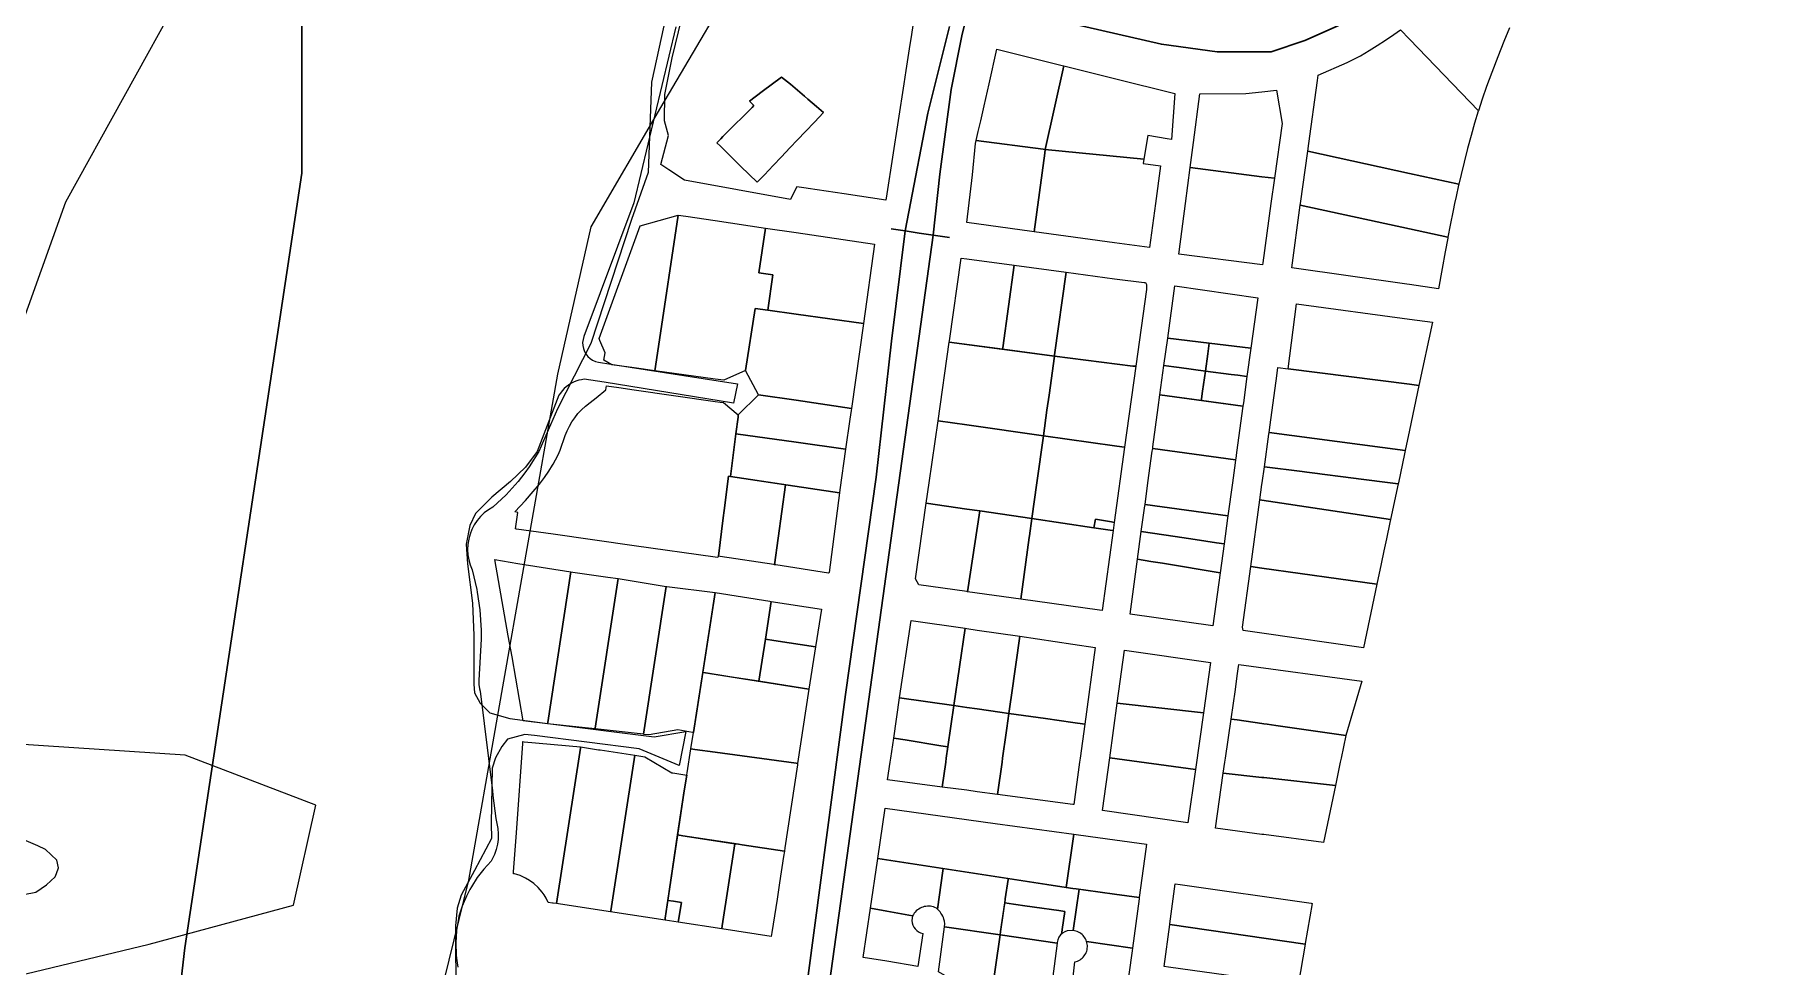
# Model space of a CAD drawing. Header units: metres. Extents: x 3 to 1027712, y 40 to 4430649.
# Drawn here: x 509599 to 510221, y 4408420 to 4408756 of the extents above; entities that cross this region are included whole.
import ezdxf

# ---------------------------------------------------------------- set-up
doc = ezdxf.new("R2010")
doc.units = ezdxf.units.M
doc.header["$MEASUREMENT"] = 0
doc.layers.add('A.ES.SDGC.CP.07003.cadastralparcel — CadastralParcel', color=1, linetype='Continuous')
doc.layers.add('Carreteras_5_km', color=2, linetype='Continuous', lineweight=30)
doc.layers.add('Cauces_artificiales_5_km', color=141, linetype='Continuous', lineweight=30)
doc.layers.add('Habitats_5_km', color=7, linetype='Continuous', lineweight=9, true_color=0xbefad2)
doc.layers.add('Lagunas_5_km', color=7, linetype='Continuous', lineweight=9, true_color=0xbff2e1)

msp = doc.modelspace()

# ---------------------------------------------------------------- linework, layer by layer
at = {"layer": 'A.ES.SDGC.CP.07003.cadastralparcel — CadastralParcel', "color": 7, "linetype": 'Continuous', "flags": 128}
for points in [[(509825.66, 4408758.67), (509821.25, 4408738.49), (509820.07, 4408705.9), (509814.02, 4408688.99), (509813.91, 4408688.68), (509799.43, 4408644.42), (509787.42, 4408620.88), (509780.7, 4408605.51), (509777.22, 4408599.99), (509775.65, 4408597.82), (509773.27, 4408594.8), (509768.89, 4408589.98), (509764.12, 4408585.57), (509762.54, 4408584.59), (509761.06, 4408583.44), (509759.72, 4408582.15), (509758.53, 4408580.71), (509757.49, 4408579.16), (509756.63, 4408577.51), (509755.95, 4408575.77), (509755.71, 4408575), (509755.46, 4408573.97), (509755.16, 4408572.13), (509755.07, 4408570.26), (509755.17, 4408568.4), (509755.47, 4408566.56), (509755.97, 4408564.76), (509756.66, 4408563.03), (509756.68, 4408562.99), (509758.39, 4408555.86), (509758.56, 4408554.97), (509759.48, 4408548.61), (509759.93, 4408541.29), (509759.92, 4408538.05), (509759.13, 4408523.29), (509759.14, 4408521.73), (509759.36, 4408520.17), (509759.57, 4408519.38), (509764.06, 4408483.52), (509764.12, 4408482.08), (509764.15, 4408481.78), (509765.24, 4408473.49), (509765.94, 4408469.93), (509766.1, 4408468.03), (509766.06, 4408466.12), (509766.05, 4408465.96), (509765.83, 4408464.23), (509765.39, 4408462.37), (509764.77, 4408460.57), (509763.96, 4408458.84), (509763.55, 4408458.12), (509760.92, 4408455.29), (509758.54, 4408452.23), (509756.44, 4408448.98), (509755.83, 4408447.91), (509754.63, 4408445.56), (509753.13, 4408441.99), (509751.94, 4408438.31), (509751.75, 4408437.57), (509751.11, 4408433.19), (509750.86, 4408428.78), (509751, 4408424.35), (509751.18, 4408422.47), (509751.52, 4408419.96)], [(509915.47, 4408759.72), (509914.71, 4408754.8), (509914.27, 4408751.93), (509912.84, 4408742.67), (509912.08, 4408737.79), (509905.96, 4408698.29), (509905.6, 4408695.97), (509890.65, 4408698.22), (509877.7, 4408700.17), (509876.97, 4408700.28), (509873.53, 4408700.8), (509872.53, 4408698.74), (509871.34, 4408696.27), (509833.17, 4408703.12), (509827.47, 4408706.95), (509824.61, 4408708.87), (509827.39, 4408719.24), (509825.95, 4408724.53), (509826.06, 4408733.95), (509828.74, 4408747.14), (509832.2, 4408761.49)], [(510130.06, 4408758.03), (510128.03, 4408753.06), (510125.83, 4408747.49), (510123.68, 4408741.9), (510121.81, 4408736.86), (510120.2, 4408732.29), (510118.85, 4408728.13), (510094.08, 4408753.85), (510090.79, 4408757.27)], [(509972.85, 4408415.46), (509973.67, 4408421.91), (509974.15, 4408422.04), (509974.63, 4408422.21), (509975.08, 4408422.43), (509975.52, 4408422.68), (509975.93, 4408422.97), (509976.31, 4408423.29), (509976.66, 4408423.65), (509976.98, 4408424.04), (509977.27, 4408424.45), (509977.52, 4408424.89), (509977.73, 4408425.35), (509977.89, 4408425.82), (509978.02, 4408426.31), (509978.1, 4408426.8), (509978.14, 4408427.3), (509978.14, 4408427.8), (509978.14, 4408427.8), (509978.09, 4408428.3), (509977.99, 4408428.8), (509977.86, 4408429.28), (509994.33, 4408426.87), (509994.2, 4408425.85), (509992, 4408409.7)]]:
    msp.add_lwpolyline(points, dxfattribs=at)
for points in [[(510060.94, 4408739.08), (510061.19, 4408740.91), (510071.6, 4408745.46), (510076.42, 4408747.92), (510079.59, 4408749.79), (510082.43, 4408751.6), (510085.42, 4408753.59), (510088.41, 4408755.62), (510090.79, 4408757.27), (510094.08, 4408753.85), (510118.85, 4408728.13), (510118.8, 4408727.98), (510117.5, 4408723.7), (510116.22, 4408719.23), (510114.95, 4408714.54), (510113.71, 4408709.69), (510112.62, 4408705.19), (510111.81, 4408701.73), (510094.08, 4408705.6), (510057.44, 4408713.6), (510057.82, 4408716.4), (510058.65, 4408722.44), (510059.97, 4408732.04), (510060.94, 4408739.08)], [(509969.06, 4408744.45), (509969.68, 4408744.29), (509962.98, 4408714.23), (509962.23, 4408714.3), (509938.13, 4408717.47), (509938.84, 4408720.69), (509939.74, 4408724.57), (509940.98, 4408729.94), (509942.76, 4408737.86), (509945.5, 4408750.34), (509969.06, 4408744.45)], [(509868.01, 4408740.27), (509861.06, 4408735.02), (509856.57, 4408731.59), (509858.1, 4408730.01), (509857.46, 4408729.37), (509847.81, 4408719.69), (509846.96, 4408718.84), (509846.17, 4408718.05), (509844.75, 4408716.63), (509846.07, 4408715.35), (509846.55, 4408714.88), (509847.63, 4408713.82), (509853.46, 4408708.13), (509859.33, 4408702.41), (509861.87, 4408705.08), (509865.03, 4408708.41), (509868.08, 4408711.62), (509871.09, 4408714.78), (509873.8, 4408717.63), (509876.73, 4408720.71), (509879.91, 4408724.06), (509883.16, 4408727.5), (509880.7, 4408729.62), (509877.58, 4408732.31), (509876.28, 4408733.43), (509871.33, 4408737.7), (509868.01, 4408740.27)], [(509868.01, 4408740.27), (509871.33, 4408737.7), (509876.28, 4408733.43), (509877.58, 4408732.31), (509880.7, 4408729.62), (509883.16, 4408727.5), (509879.91, 4408724.06), (509876.73, 4408720.71), (509873.8, 4408717.63), (509871.09, 4408714.78), (509868.08, 4408711.62), (509865.03, 4408708.41), (509861.87, 4408705.08), (509859.33, 4408702.41), (509853.46, 4408708.13), (509847.63, 4408713.82), (509846.55, 4408714.88), (509846.07, 4408715.35), (509844.75, 4408716.63), (509846.17, 4408718.05), (509846.96, 4408718.84), (509847.81, 4408719.69), (509857.46, 4408729.37), (509858.1, 4408730.01), (509856.57, 4408731.59), (509861.06, 4408735.02), (509868.01, 4408740.27)], [(509969.68, 4408744.29), (509987.88, 4408739.75), (510009.65, 4408734.31), (510008.43, 4408717.85), (510006.91, 4408718.06), (509999.9, 4408719.23), (509998.5, 4408710.78), (509962.98, 4408714.23), (509969.68, 4408744.29)], [(510016.31, 4408716.76), (510018.57, 4408734.19), (510035.19, 4408734.32), (510040.98, 4408734.99), (510046.15, 4408735.58), (510048.19, 4408723.55), (510045.45, 4408703.86), (510040.98, 4408704.42), (510015.13, 4408707.69), (510016.31, 4408716.76)], [(509938.13, 4408717.47), (509962.23, 4408714.3), (509962.98, 4408714.23), (509962.8, 4408712.88), (509958.95, 4408684.58), (509958.12, 4408684.7), (509934.78, 4408687.89), (509936.73, 4408705.09), (509937.91, 4408716.38), (509938.13, 4408717.47)], [(509962.98, 4408714.23), (509998.5, 4408710.78), (509998.24, 4408709.23), (510004.49, 4408708.29), (510002.66, 4408694.78), (510000.5, 4408678.91), (509987.88, 4408680.63), (509958.95, 4408684.58), (509962.8, 4408712.88), (509962.98, 4408714.23)], [(510057.44, 4408713.6), (510094.08, 4408705.6), (510111.81, 4408701.73), (510111.72, 4408701.34), (510110.83, 4408697.27), (510110.31, 4408694.78), (510109.78, 4408692.23), (510108.73, 4408686.98), (510107.92, 4408682.7), (510094.08, 4408685.68), (510054.76, 4408694.13), (510054.85, 4408694.78), (510057.44, 4408713.6)], [(510011.19, 4408677.38), (510013.45, 4408694.78), (510015.13, 4408707.69), (510040.98, 4408704.42), (510045.45, 4408703.86), (510044.19, 4408694.78), (510041.23, 4408673.45), (510041.12, 4408672.67), (510011.08, 4408676.57), (510011.19, 4408677.38)], [(509802.71, 4408645.46), (509802.37, 4408646.26), (509817.23, 4408686.71), (509830.86, 4408690.6), (509823.79, 4408643.29), (509822.49, 4408634.62), (509815.03, 4408635.65), (509807.03, 4408636.75), (509804.1, 4408638.41), (509804.56, 4408641.07), (509802.71, 4408645.46)], [(509830.86, 4408690.6), (509833.67, 4408690.19), (509844.19, 4408688.63), (509862.31, 4408685.95), (509859.92, 4408669.86), (509864.97, 4408669.11), (509863.08, 4408656.36), (509858.61, 4408656.98), (509855.06, 4408634.7), (509847.26, 4408631.2), (509844.19, 4408631.62), (509822.49, 4408634.62), (509823.79, 4408643.29), (509830.86, 4408690.6)], [(510054.76, 4408694.13), (510094.08, 4408685.68), (510107.92, 4408682.7), (510107.84, 4408682.3), (510106.92, 4408677.41), (510105.77, 4408671.36), (510104.55, 4408664.1), (510094.08, 4408665.59), (510093.13, 4408665.73), (510051.67, 4408671.65), (510054.76, 4408694.13)], [(509863.08, 4408656.36), (509864.97, 4408669.11), (509859.92, 4408669.86), (509862.31, 4408685.95), (509873.35, 4408684.32), (509901.54, 4408680.15), (509897.51, 4408651.6), (509873.35, 4408654.94), (509863.08, 4408656.36)], [(509928.5, 4408645.42), (509932.75, 4408675.1), (509934.78, 4408674.83), (509951.77, 4408672.56), (509947.72, 4408642.82), (509947.59, 4408642.32), (509928.42, 4408644.86), (509928.5, 4408645.42)], [(509947.72, 4408642.82), (509951.77, 4408672.56), (509970.48, 4408670.06), (509966.35, 4408640.31), (509966.28, 4408639.85), (509947.59, 4408642.32), (509947.72, 4408642.82)], [(509966.35, 4408640.31), (509970.48, 4408670.06), (509987.88, 4408667.73), (509998.55, 4408666.3), (509999.09, 4408666.3), (509999.46, 4408665.68), (509999.39, 4408663.84), (509995.58, 4408636.27), (509994.44, 4408636.23), (509966.28, 4408639.85), (509966.35, 4408640.31)], [(510007.06, 4408646.33), (510009.63, 4408665.1), (510039.47, 4408660.88), (510036.98, 4408642.71), (510021.99, 4408644.52), (510007.06, 4408646.33)], [(510050.37, 4408635.3), (510053.42, 4408658.71), (510094.08, 4408653.19), (510102.32, 4408652.07), (510097.49, 4408629.29), (510094.08, 4408629.72), (510050.37, 4408635.3)], [(509863.08, 4408656.36), (509873.35, 4408654.94), (509897.51, 4408651.6), (509893.2, 4408621.07), (509873.35, 4408623.98), (509859.76, 4408625.98), (509855.06, 4408634.7), (509858.61, 4408656.98), (509863.08, 4408656.36)], [(510007.06, 4408646.33), (510021.99, 4408644.52), (510021.47, 4408640.74), (510020.61, 4408634.49), (510011.23, 4408635.72), (510009.23, 4408635.98), (510005.71, 4408636.45), (510007.06, 4408646.33)], [(509966.28, 4408639.85), (509964.34, 4408625.86), (509963.58, 4408620.41), (509962.3, 4408611.21), (509934.78, 4408615.11), (509924.38, 4408616.58), (509928.42, 4408644.86), (509966.28, 4408639.85)], [(509994.44, 4408636.23), (509995.58, 4408636.27), (509991.55, 4408607.09), (509990.48, 4408607.22), (509987.88, 4408607.59), (509962.3, 4408611.21), (509963.58, 4408620.41), (509964.34, 4408625.86), (509966.28, 4408639.85), (509994.44, 4408636.23)], [(510036.98, 4408642.71), (510035.58, 4408632.53), (510032.3, 4408632.96), (510029.85, 4408633.28), (510020.61, 4408634.49), (510021.47, 4408640.74), (510021.99, 4408644.52), (510036.98, 4408642.71)], [(510004.27, 4408625.94), (510005.71, 4408636.45), (510009.23, 4408635.98), (510011.23, 4408635.72), (510020.61, 4408634.49), (510019.62, 4408627.26), (510019.24, 4408624.48), (510019.17, 4408623.9), (510004.27, 4408625.94)], [(510019.24, 4408624.48), (510019.62, 4408627.26), (510020.61, 4408634.49), (510029.85, 4408633.28), (510032.3, 4408632.96), (510035.58, 4408632.53), (510034.28, 4408623.01), (510034.12, 4408621.87), (510019.17, 4408623.9), (510019.24, 4408624.48)], [(510092.53, 4408605.93), (510043.52, 4408612.41), (510043.9, 4408615.18), (510046.28, 4408632.75), (510046.69, 4408635.78), (510050.37, 4408635.3), (510094.08, 4408629.72), (510097.49, 4408629.29), (510094.08, 4408613.18), (510092.53, 4408605.93)], [(509852.5, 4408618.71), (509852.4, 4408617.95), (509851.63, 4408611.93), (509849.65, 4408596.52), (509848.99, 4408596.62), (509848.88, 4408595.79), (509848.39, 4408591.92), (509847.41, 4408584.3), (509847.08, 4408581.71), (509845.32, 4408567.93), (509845.15, 4408567.39), (509844.19, 4408567.53), (509815.03, 4408571.66), (509785.87, 4408575.8), (509775.33, 4408577.29), (509772.69, 4408577.66), (509772.35, 4408577.71), (509773.15, 4408583.64), (509772.08, 4408583.82), (509775.86, 4408587.93), (509778.71, 4408591.13), (509780.95, 4408593.83), (509782.77, 4408596.24), (509784.32, 4408598.5), (509785.65, 4408600.61), (509785.87, 4408600.99), (509786.76, 4408602.55), (509787.65, 4408604.36), (509788.36, 4408606.09), (509788.96, 4408607.8), (509789.54, 4408609.54), (509790.17, 4408611.29), (509790.91, 4408613.02), (509791.74, 4408614.67), (509792.64, 4408616.21), (509793.27, 4408617.15), (509793.64, 4408617.7), (509794.78, 4408619.19), (509796.05, 4408620.58), (509797.46, 4408621.84), (509799.14, 4408623.15), (509801.36, 4408624.89), (509804.83, 4408627.73), (509805.11, 4408629.2), (509809.54, 4408628.56), (509815.03, 4408627.77), (509844.19, 4408623.58), (509846, 4408623.32), (509847.17, 4408623.15), (509852.5, 4408618.71)], [(509859.76, 4408625.98), (509873.35, 4408623.98), (509893.2, 4408621.07), (509893.08, 4408620.25), (509892.64, 4408617.15), (509891.11, 4408606.39), (509873.35, 4408608.88), (509851.63, 4408611.93), (509852.4, 4408617.95), (509852.5, 4408618.71), (509859.76, 4408625.98)], [(510001.71, 4408607.17), (510003.65, 4408621.41), (510004.27, 4408625.94), (510034.12, 4408621.87), (510031.82, 4408605.15), (510031.54, 4408603.07), (510031.47, 4408602.58), (510001.64, 4408606.68), (510001.71, 4408607.17)], [(509924.38, 4408616.58), (509934.78, 4408615.11), (509962.3, 4408611.21), (509959.95, 4408594.29), (509958.16, 4408581.41), (509939.42, 4408584.15), (509934.78, 4408584.83), (509920.14, 4408586.98), (509921.19, 4408594.29), (509924.38, 4408616.58)], [(509851.63, 4408611.93), (509873.35, 4408608.88), (509891.11, 4408606.39), (509889.01, 4408591.7), (509888.89, 4408590.71), (509870.42, 4408593.45), (509849.65, 4408596.52), (509851.63, 4408611.93)], [(509990.48, 4408607.22), (509991.55, 4408607.09), (509987.81, 4408580.06), (509986.79, 4408580.23), (509981.03, 4408581.24), (509980.49, 4408578.14), (509958.16, 4408581.41), (509959.95, 4408594.29), (509962.3, 4408611.21), (509987.88, 4408607.59), (509990.48, 4408607.22)], [(510043.44, 4408611.76), (510043.52, 4408612.41), (510092.53, 4408605.93), (510092.28, 4408604.75), (510090.08, 4408594.29), (510089.99, 4408593.93), (510087.16, 4408594.29), (510076.64, 4408595.62), (510070.23, 4408596.43), (510062.61, 4408597.4), (510061, 4408597.6), (510057.17, 4408598.08), (510055.47, 4408598.3), (510041.85, 4408600.02), (510043.44, 4408611.76)], [(510028.71, 4408582.39), (509998.88, 4408586.47), (509999.95, 4408594.29), (510001.51, 4408605.71), (510001.64, 4408606.68), (510031.47, 4408602.58), (510031.33, 4408601.53), (510030.34, 4408594.29), (510028.71, 4408582.39)], [(509869.29, 4408593.62), (509869.45, 4408593.59), (509865.47, 4408564.82), (509865.29, 4408564.85), (509845.95, 4408567.83), (509845.32, 4408567.93), (509847.08, 4408581.71), (509847.41, 4408584.3), (509848.88, 4408595.79), (509848.99, 4408596.62), (509849.65, 4408596.52), (509868.91, 4408593.67), (509869.29, 4408593.62)], [(510055.47, 4408598.3), (510057.17, 4408598.08), (510061, 4408597.6), (510062.61, 4408597.4), (510070.23, 4408596.43), (510076.64, 4408595.62), (510087.16, 4408594.29), (510089.99, 4408593.93), (510087.28, 4408581.12), (510040.98, 4408588.01), (510040.23, 4408588.12), (510040.98, 4408593.66), (510041.07, 4408594.29), (510041.85, 4408600.02), (510055.47, 4408598.3)], [(509869.45, 4408593.59), (509870.42, 4408593.45), (509888.89, 4408590.71), (509885.18, 4408561.97), (509885.01, 4408561.81), (509866, 4408564.74), (509865.47, 4408564.82), (509869.45, 4408593.59)], [(509939.42, 4408584.15), (509935.04, 4408555.11), (509934.78, 4408555.15), (509917.52, 4408557.57), (509916.25, 4408559.78), (509920.14, 4408586.98), (509934.78, 4408584.83), (509939.42, 4408584.15)], [(509958.16, 4408581.41), (509957.3, 4408575.24), (509957.21, 4408574.6), (509954.13, 4408552.43), (509935.04, 4408555.11), (509939.42, 4408584.15), (509958.16, 4408581.41)], [(509998.81, 4408585.95), (509998.88, 4408586.47), (510028.71, 4408582.39), (510028.59, 4408581.51), (510027.33, 4408572.29), (510024.59, 4408572.7), (510016.97, 4408573.85), (510009.7, 4408574.94), (509997.55, 4408576.77), (509998.81, 4408585.95)], [(510040.23, 4408588.12), (510040.98, 4408588.01), (510087.28, 4408581.12), (510087.04, 4408579.97), (510085.79, 4408574.1), (510084.89, 4408569.79), (510083.89, 4408565.08), (510082.34, 4408557.77), (510040.98, 4408563.56), (510036.98, 4408564.12), (510040.23, 4408588.12)], [(509986.39, 4408577.27), (509987.41, 4408577.14), (509983.43, 4408548.31), (509982.45, 4408548.45), (509954.13, 4408552.43), (509957.21, 4408574.6), (509957.3, 4408575.24), (509958.16, 4408581.41), (509980.49, 4408578.14), (509986.39, 4408577.27)], [(509986.79, 4408580.23), (509987.81, 4408580.06), (509987.41, 4408577.14), (509986.39, 4408577.27), (509980.49, 4408578.14), (509981.03, 4408581.24), (509986.79, 4408580.23)], [(510009.7, 4408574.94), (510016.97, 4408573.85), (510024.59, 4408572.7), (510027.33, 4408572.29), (510025.9, 4408561.85), (510005.12, 4408565.32), (510000.98, 4408566.01), (509996.19, 4408566.81), (509997.55, 4408576.77), (510009.7, 4408574.94)], [(509773.09, 4408565.31), (509792.23, 4408562.23), (509783.91, 4408508.1), (509783.84, 4408507.61), (509775.07, 4408508.69), (509771.07, 4408531.64), (509769.71, 4408539.26), (509764.82, 4408566.65), (509773.09, 4408565.31)], [(509996.19, 4408566.81), (510000.98, 4408566.01), (510005.12, 4408565.32), (510025.9, 4408561.85), (510023.29, 4408542.85), (509993.48, 4408547.01), (509996.19, 4408566.81)], [(510082.34, 4408557.77), (510077.49, 4408534.93), (510040.98, 4408540.21), (510034.22, 4408541.19), (510034.02, 4408542.31), (510036.98, 4408564.12), (510040.98, 4408563.56), (510082.34, 4408557.77)], [(509783.91, 4408508.1), (509792.23, 4408562.23), (509792.96, 4408562.13), (509805.53, 4408560.38), (509809.27, 4408559.86), (509800.97, 4408505.97), (509800.94, 4408505.75), (509797.34, 4408506.14), (509783.84, 4408507.61), (509783.91, 4408508.1)], [(509800.97, 4408505.97), (509809.27, 4408559.86), (509826.51, 4408557), (509818.33, 4408503.81), (509815.03, 4408504.23), (509800.94, 4408505.75), (509800.97, 4408505.97)], [(509820.39, 4408503.56), (509818.6, 4408503.78), (509818.33, 4408503.81), (509826.51, 4408557), (509826.72, 4408556.97), (509844.19, 4408554.77), (509836.39, 4408504.4), (509836.05, 4408504.45), (509830.79, 4408505.42), (509820.39, 4408503.56)], [(509849.5, 4408524.53), (509839.93, 4408526.03), (509839.74, 4408526.06), (509844.19, 4408554.77), (509863.87, 4408551.69), (509864.37, 4408551.62), (509862.25, 4408538.04), (509859.88, 4408522.91), (509849.5, 4408524.53)], [(509880.27, 4408535.22), (509865.33, 4408537.56), (509862.25, 4408538.04), (509864.37, 4408551.62), (509882.4, 4408548.79), (509880.27, 4408535.22)], [(509910.56, 4408516.95), (509914.66, 4408544.79), (509934.18, 4408541.94), (509930.13, 4408514.15), (509910.56, 4408516.95)], [(509934.18, 4408541.94), (509934.78, 4408541.85), (509938.46, 4408541.31), (509953.88, 4408539.05), (509950.85, 4408517.86), (509950.39, 4408514.63), (509949.92, 4408511.32), (509946.65, 4408511.79), (509938.46, 4408512.96), (509934.78, 4408513.49), (509930.13, 4408514.15), (509934.18, 4408541.94)], [(509877.9, 4408520.09), (509859.88, 4408522.91), (509862.25, 4408538.04), (509865.33, 4408537.56), (509880.27, 4408535.22), (509877.9, 4408520.09)], [(509953.88, 4408539.05), (509972.85, 4408536.28), (509980.99, 4408535.09), (509977.2, 4408507.42), (509972.85, 4408508.04), (509963.03, 4408509.44), (509949.92, 4408511.32), (509950.39, 4408514.63), (509950.85, 4408517.86), (509953.88, 4408539.05)], [(510019.89, 4408511.52), (509988.89, 4408515.06), (509991.53, 4408534.11), (510022.46, 4408529.68), (510019.89, 4408511.52)], [(510032.58, 4408528.22), (510032.69, 4408528.89), (510076.92, 4408522.92), (510071.14, 4408503.36), (510045.96, 4408506.98), (510042.9, 4408507.42), (510041.62, 4408507.6), (510040.97, 4408507.69), (510032.06, 4408508.96), (510029.86, 4408509.27), (510030.69, 4408515.01), (510031.27, 4408519.07), (510032.21, 4408525.63), (510032.58, 4408528.22)], [(509836.39, 4408504.4), (509839.74, 4408526.06), (509839.93, 4408526.03), (509877.9, 4408520.09), (509873.85, 4408493.29), (509873.35, 4408493.36), (509844.19, 4408497.33), (509836.88, 4408498.32), (509835.44, 4408498.58), (509836.39, 4408504.4)], [(509910.56, 4408516.95), (509930.13, 4408514.15), (509927.97, 4408499.3), (509925.45, 4408499.71), (509912.5, 4408501.81), (509908.42, 4408502.47), (509910.56, 4408516.95)], [(510017, 4408491.11), (509986.17, 4408495.39), (509988.89, 4408515.06), (510019.89, 4408511.52), (510017, 4408491.11)], [(509930.13, 4408514.15), (509934.78, 4408513.49), (509938.46, 4408512.96), (509946.65, 4408511.79), (509949.92, 4408511.32), (509949.17, 4408506.04), (509948.92, 4408504.28), (509947.62, 4408495.18), (509947.42, 4408493.8), (509945.76, 4408482.19), (509938.46, 4408483.16), (509934.78, 4408483.65), (509925.86, 4408484.83), (509927.17, 4408493.8), (509927.37, 4408495.18), (509927.97, 4408499.3), (509930.13, 4408514.15)], [(509963.03, 4408509.44), (509972.85, 4408508.04), (509977.2, 4408507.42), (509975.52, 4408495.18), (509975.33, 4408493.8), (509973.24, 4408478.55), (509972.85, 4408478.6), (509945.76, 4408482.19), (509947.42, 4408493.8), (509947.62, 4408495.18), (509948.92, 4408504.28), (509949.17, 4408506.04), (509949.92, 4408511.32), (509963.03, 4408509.44)], [(510071.14, 4408503.36), (510069.43, 4408495.18), (510069.14, 4408493.8), (510067.39, 4408485.36), (510041.62, 4408488.23), (510040.97, 4408488.3), (510027.06, 4408489.86), (510027.63, 4408493.8), (510027.83, 4408495.18), (510029.86, 4408509.27), (510032.06, 4408508.96), (510040.97, 4408507.69), (510041.62, 4408507.6), (510042.9, 4408507.42), (510045.96, 4408506.98), (510071.14, 4408503.36)], [(509908.42, 4408502.47), (509912.5, 4408501.81), (509925.45, 4408499.71), (509927.97, 4408499.3), (509927.37, 4408495.18), (509927.17, 4408493.8), (509925.86, 4408484.83), (509906.21, 4408487.44), (509907.15, 4408493.8), (509907.35, 4408495.18), (509908.42, 4408502.47)], [(509774.95, 4408500.54), (509774.96, 4408501.16), (509775.37, 4408501.12), (509795.73, 4408499.25), (509795.66, 4408498.8), (509787.04, 4408442.9), (509785.87, 4408443.06), (509785.6, 4408443.1), (509784.12, 4408443.3), (509783.32, 4408444.85), (509782.6, 4408446.06), (509781.88, 4408447.02), (509780.46, 4408448.67), (509778.93, 4408450.08), (509777.35, 4408451.23), (509775.93, 4408452.06), (509773.98, 4408452.95), (509772.74, 4408453.38), (509771.92, 4408453.62), (509771.53, 4408453.62), (509771.6, 4408454.31), (509772.61, 4408468.29), (509774.95, 4408500.54)], [(509795.66, 4408498.8), (509795.73, 4408499.25), (509802.22, 4408498.25), (509802.74, 4408498.21), (509815.2, 4408496.25), (509806.57, 4408440.27), (509806.52, 4408439.92), (509788.45, 4408442.71), (509787.81, 4408442.8), (509787.04, 4408442.9), (509795.66, 4408498.8)], [(509833.92, 4408489.14), (509833.06, 4408483.45), (509826.13, 4408437.63), (509826.12, 4408436.9), (509806.52, 4408439.92), (509806.57, 4408440.27), (509815.2, 4408496.25), (509818.89, 4408495.68), (509828.63, 4408489.92), (509828.91, 4408489.88), (509833.92, 4408489.14)], [(509869.26, 4408462.91), (509869.09, 4408461.76), (509853.88, 4408464.06), (509852.54, 4408464.26), (509832.57, 4408467.27), (509830.67, 4408467.64), (509833.06, 4408483.45), (509834.04, 4408489.94), (509835.44, 4408498.58), (509836.88, 4408498.32), (509844.19, 4408497.33), (509873.35, 4408493.36), (509873.85, 4408493.29), (509873.77, 4408492.76), (509869.26, 4408462.91)], [(510017, 4408491.11), (510014.28, 4408471.9), (509983.53, 4408476.33), (509986.17, 4408495.39), (510017, 4408491.11)], [(510067.39, 4408485.36), (510063.12, 4408464.83), (510041.62, 4408467.71), (510040.97, 4408467.8), (510024.21, 4408470.05), (510027.06, 4408489.86), (510040.97, 4408488.3), (510041.62, 4408488.23), (510067.39, 4408485.36)], [(509970.49, 4408448.7), (509902.67, 4408459.11), (509905.32, 4408477.17), (509944.97, 4408471.75), (509973.3, 4408467.87), (509970.49, 4408448.7)], [(509846.69, 4408434.85), (509846.53, 4408433.76), (509830.91, 4408436.16), (509831.03, 4408436.96), (509832.01, 4408443.27), (509829.17, 4408443.71), (509827.1, 4408444.03), (509830.67, 4408467.64), (509832.57, 4408467.27), (509851.24, 4408464.45), (509846.69, 4408434.85)], [(509979.3, 4408467.05), (509999.4, 4408464.29), (509999.17, 4408462.52), (509996.81, 4408445.13), (509987.88, 4408446.34), (509977.63, 4408447.73), (509974.09, 4408448.21), (509972.85, 4408448.38), (509970.49, 4408448.7), (509973.3, 4408467.87), (509979.3, 4408467.05)], [(509846.69, 4408434.85), (509851.24, 4408464.45), (509852.54, 4408464.26), (509853.88, 4408464.06), (509869.09, 4408461.76), (509868.79, 4408459.8), (509867.34, 4408450.36), (509866.44, 4408444.51), (509864.59, 4408432.44), (509864.37, 4408431.02), (509846.53, 4408433.76), (509846.69, 4408434.85)], [(509902.56, 4408458.31), (509902.67, 4408459.11), (509926.27, 4408455.49), (509926.16, 4408454.71), (509924.2, 4408440.91), (509923.78, 4408441.27), (509923.27, 4408441.51), (509922.75, 4408441.69), (509922.21, 4408441.83), (509921.66, 4408441.92), (509921.11, 4408441.97), (509920.55, 4408441.96), (509920, 4408441.9), (509919.45, 4408441.8), (509918.92, 4408441.65), (509918.4, 4408441.45), (509917.9, 4408441.21), (509917.42, 4408440.92), (509916.97, 4408440.59), (509916.55, 4408440.23), (509916.16, 4408439.83), (509915.81, 4408439.39), (509915.51, 4408438.93), (509915.24, 4408438.44), (509905.96, 4408440.14), (509900.06, 4408441.22), (509902.56, 4408458.31)], [(509926.16, 4408454.71), (509926.27, 4408455.49), (509949.62, 4408451.91), (509949.57, 4408451.54), (509948.58, 4408444.59), (509948.54, 4408444.33), (509946.9, 4408432.83), (509946.73, 4408431.68), (509926.71, 4408434.54), (509926.86, 4408435.63), (509926.72, 4408436.56), (509926.53, 4408437.29), (509926.33, 4408437.87), (509926.09, 4408438.41), (509925.79, 4408438.95), (509925.45, 4408439.49), (509925.1, 4408439.97), (509924.7, 4408440.44), (509924.2, 4408440.91), (509926.16, 4408454.71)], [(509973.18, 4408434.08), (509973.05, 4408433.17), (509970.9, 4408433.11), (509970.03, 4408432.79), (509969.18, 4408432.28), (509968.8, 4408431.94), (509969.04, 4408433.46), (509969.07, 4408433.61), (509970.08, 4408440.07), (509967.91, 4408440.38), (509959.07, 4408441.64), (509954.8, 4408442.25), (509953.18, 4408442.48), (509951.51, 4408442.72), (509948.37, 4408443.17), (509948.54, 4408444.33), (509948.58, 4408444.59), (509949.57, 4408451.54), (509949.62, 4408451.91), (509970.49, 4408448.7), (509972.85, 4408448.38), (509974.09, 4408448.21), (509975.21, 4408448.06), (509973.18, 4408434.08)], [(509977.86, 4408429.28), (509977.68, 4408429.75), (509977.46, 4408430.2), (509977.2, 4408430.63), (509976.91, 4408431.04), (509976.58, 4408431.42), (509976.22, 4408431.77), (509975.83, 4408432.09), (509975.41, 4408432.37), (509974.97, 4408432.61), (509974.51, 4408432.81), (509974.03, 4408432.98), (509973.55, 4408433.09), (509973.05, 4408433.17), (509975.21, 4408448.06), (509977.63, 4408447.73), (509987.88, 4408446.34), (509996.81, 4408445.13), (509996.74, 4408444.59), (509994.33, 4408426.87), (509977.86, 4408429.28)], [(510007.85, 4408435.61), (510009.79, 4408450.05), (510011.58, 4408449.76), (510058.68, 4408443.02), (510059.06, 4408442.96), (510056.58, 4408428.59), (510056.52, 4408428.29), (510007.81, 4408435.31), (510007.85, 4408435.61)], [(509826.13, 4408437.63), (509827.1, 4408444.03), (509829.17, 4408443.71), (509832.01, 4408443.27), (509831.03, 4408436.96), (509830.91, 4408436.16), (509826.12, 4408436.9), (509826.13, 4408437.63)], [(509900.06, 4408441.22), (509905.96, 4408440.14), (509915.24, 4408438.44), (509915.04, 4408437.63), (509914.97, 4408436.8), (509915.06, 4408435.98), (509915.28, 4408435.18), (509915.63, 4408434.42), (509916.11, 4408433.75), (509916.7, 4408433.16), (509917.38, 4408432.68), (509918.13, 4408432.33), (509918.93, 4408432.11), (509917.14, 4408420.3), (509905.96, 4408422.14), (509897.47, 4408423.54), (509900.06, 4408441.22)], [(509969.04, 4408433.46), (509968.8, 4408431.94), (509968.44, 4408431.61), (509967.86, 4408430.81), (509967.45, 4408429.91), (509967.23, 4408428.94), (509967.21, 4408428.75), (509967.22, 4408428.74), (509967.21, 4408428.66), (509946.73, 4408431.68), (509946.9, 4408432.83), (509948.37, 4408443.17), (509951.51, 4408442.72), (509953.18, 4408442.48), (509954.8, 4408442.25), (509959.07, 4408441.64), (509967.91, 4408440.38), (509970.08, 4408440.07), (509969.07, 4408433.61), (509969.04, 4408433.46)], [(509946.73, 4408431.68), (509943.29, 4408407.58), (509938.46, 4408410.35), (509934.78, 4408412.47), (509924.6, 4408418.32), (509926.71, 4408434.54), (509946.73, 4408431.68)], [(510056.52, 4408428.29), (510053.97, 4408413.52), (510053.22, 4408413.64), (510007.34, 4408420.06), (510005.79, 4408420.28), (510007.81, 4408435.31), (510056.52, 4408428.29)], [(509967.21, 4408428.66), (509964.82, 4408410.34), (509943.29, 4408407.58), (509946.73, 4408431.68), (509967.21, 4408428.66)]]:
    msp.add_lwpolyline(points, close=True, dxfattribs=at)
at = {"layer": 'Carreteras_5_km'}
for p, q in [((509932.9, 4408755.11), (509938.27, 4408776.64)), ((509870.86, 4408310.64, 0.97), (509922.6, 4408683.44, 1)), ((509912.57, 4408684.9), (509907.55, 4408685.65, 0.85)), ((509928.57, 4408682.6, 0.78), (509922.6, 4408683.44, 1))]:
    msp.add_line(p, q, dxfattribs=at)
for points in [[(509928.49, 4408758.5, 0), (509920.71, 4408727.28, 0), (509913.91, 4408691.78, 0), (509912.57, 4408684.9, 0)], [(509922.6, 4408683.44, 1), (509925.03, 4408705.32, 0), (509929.16, 4408735.82, 0), (509932.9, 4408755.11, 0)], [(509912.57, 4408684.9, 0), (509907.59, 4408645.21, 0), (509902.16, 4408596.35, 0), (509891.06, 4408518.16, 0), (509875.33, 4408399.83, 0), (509861.05, 4408311.99, 0)], [(509922.6, 4408683.44, 1), (509917.59, 4408684.15, 1.16), (509912.57, 4408684.9, 0)]]:
    msp.add_polyline3d(points, dxfattribs=at)
at = {"layer": 'Cauces_artificiales_5_km'}
for points in [[(509615.47, 4409327.25, 0.68), (509611.43, 4409265.75, 0.53), (509611.39, 4409265.15, 0.53), (509609.87, 4409241.95, 0.52), (509601.07, 4409064.15, 0.89), (509601.47, 4409053.35, 0.95), (509601.97, 4409039.35, 0.95), (509665.36, 4408900.55, 0.64), (509665.38, 4408900.5, 1.1), (509682.84, 4408849.92, 1.1), (509695.38, 4408772.85, 1.1), (509695.38, 4408705.64, 1.1), (509653.26, 4408426.95, 1.1), (509621, 4408147.37, 1.1)], [(509695.38, 4408772.85, 1.1), (509858.58, 4408789, 1.1), (509922.96, 4408771.45, 0.3), (509932.56, 4408769.06, 0.5), (509951.86, 4408764.16, 0.53), (510004.76, 4408752.05, 0.41), (510024.86, 4408749.36, 0.41), (510044.26, 4408749.36, 0.35), (510056.36, 4408753.45, 0.38), (510074.46, 4408761.45, 0.37), (510091.86, 4408774.15, 0.36), (510101.86, 4408788.25, 0.4), (510110.56, 4408801.65, 0.41), (510113.66, 4408805.05, 0.37), (510123.96, 4408816.35, 0.3), (510153.26, 4408809.45, 0.18), (510156.86, 4408808.65, 0.53), (510221.45, 4408793.35, 0.6)]]:
    msp.add_polyline3d(points, dxfattribs=at)
at = {"layer": 'Habitats_5_km'}
msp.add_lwpolyline([(509586.44, 4408415.35), (509640.45, 4408428.35), (509692.45, 4408442.35), (509700.45, 4408478.35), (509653.45, 4408496.35), (509591.45, 4408500.35), (509545.44, 4408493.35), (509545.44, 4408528.35), (509583.45, 4408620.35), (509610.45, 4408695.35), (509652.45, 4408771.35), (509706.45, 4408843.35), (509762.45, 4408887.35), (509824.45, 4408918.35), (509869.45, 4408897.35), (509872.45, 4408834.35), (509857.45, 4408785.35), (509824.45, 4408729.35), (509799.45, 4408686.35), (509787.45, 4408633.35), (509755.45, 4408451.35), (509725.45, 4408329.35)], dxfattribs=at)
at = {"layer": 'Lagunas_5_km'}
for points in [[(509830.06, 4408758.36, 1.1), (509814.86, 4408695.06, 1.1), (509796.96, 4408646.96, 1.1), (509796.66, 4408645.86, 1.1), (509796.46, 4408644.76, 1.1), (509796.56, 4408643.66, 1.1), (509796.76, 4408642.56, 1.1), (509797.16, 4408641.56, 1.1), (509797.66, 4408640.66, 1.1), (509798.36, 4408639.76, 1.1), (509799.16, 4408639.06, 1.1), (509800.06, 4408638.46, 1.1), (509801.06, 4408637.96, 1.1), (509802.16, 4408637.66, 1.1), (509806.66, 4408636.96, 1.1), (509852.16, 4408629.86, 1.1), (509850.76, 4408622.96, 1.1), (509804.26, 4408630.46, 1.1), (509797.06, 4408631.56, 1.1), (509796.06, 4408631.36, 1.1), (509795.06, 4408631.16, 1.1), (509794.06, 4408630.86, 1.1), (509793.16, 4408630.46, 1.1), (509792.26, 4408629.96, 1.1), (509791.36, 4408629.36, 1.1), (509790.56, 4408628.76, 1.1), (509789.86, 4408628.16, 1.1), (509789.16, 4408627.36, 1.1), (509788.46, 4408626.56, 1.1), (509787.96, 4408625.76, 1.1), (509780.16, 4408605.56, 1.1), (509775.86, 4408599.96, 1.1), (509770.46, 4408594.76, 1.1), (509763.76, 4408589.16, 1.1), (509757.86, 4408583.26, 1.1), (509755.86, 4408578.96, 1.1), (509754.56, 4408572.16, 1.1), (509755.06, 4408565.16, 1.1), (509756.86, 4408550.96, 1.1), (509757.36, 4408539.36, 1.1), (509757.36, 4408531.86, 1.1), (509757.36, 4408524.96, 1.1), (509757.36, 4408521.86, 1.1), (509757.56, 4408518.76, 1.1), (509759.56, 4408514.96, 1.1), (509763.06, 4408511.56, 1.1), (509770.26, 4408509.46, 1.1), (509782.96, 4408507.86, 1.1), (509822.26, 4408502.86, 1.1), (509833.66, 4408504.76, 1.1), (509831.16, 4408492.56, 1.1), (509816.76, 4408498.56, 1.1), (509779.16, 4408503.36, 1.1), (509775.66, 4408503.76, 1.1), (509769.46, 4408502.06, 1.1), (509767.36, 4408499.46, 1.1), (509765.06, 4408495.36, 1.1), (509763.96, 4408491.66, 1.1), (509763.56, 4408471.76, 1.1), (509763.66, 4408466.36, 1.1), (509757.56, 4408454.76, 1.1), (509752.76, 4408445.96, 1.1), (509751.26, 4408441.26, 1.1), (509750.76, 4408434.86, 1.1), (509750.76, 4408426.66, 1.1), (509750.86, 4408416.46, 1.1)], [(509595.36, 4408446.16, 1.1), (509599.66, 4408446.96, 1.1), (509603.56, 4408449.66, 1.1), (509606.66, 4408452.56, 1.1), (509607.06, 4408453.76, 1.1), (509607.86, 4408455.76, 1.1), (509607.26, 4408458.46, 1.1), (509603.16, 4408462.36, 1.1), (509600.36, 4408463.66, 1.1), (509596.16, 4408465.46, 1.1)]]:
    msp.add_polyline3d(points, dxfattribs=at)

doc.saveas('drawing.dxf')
